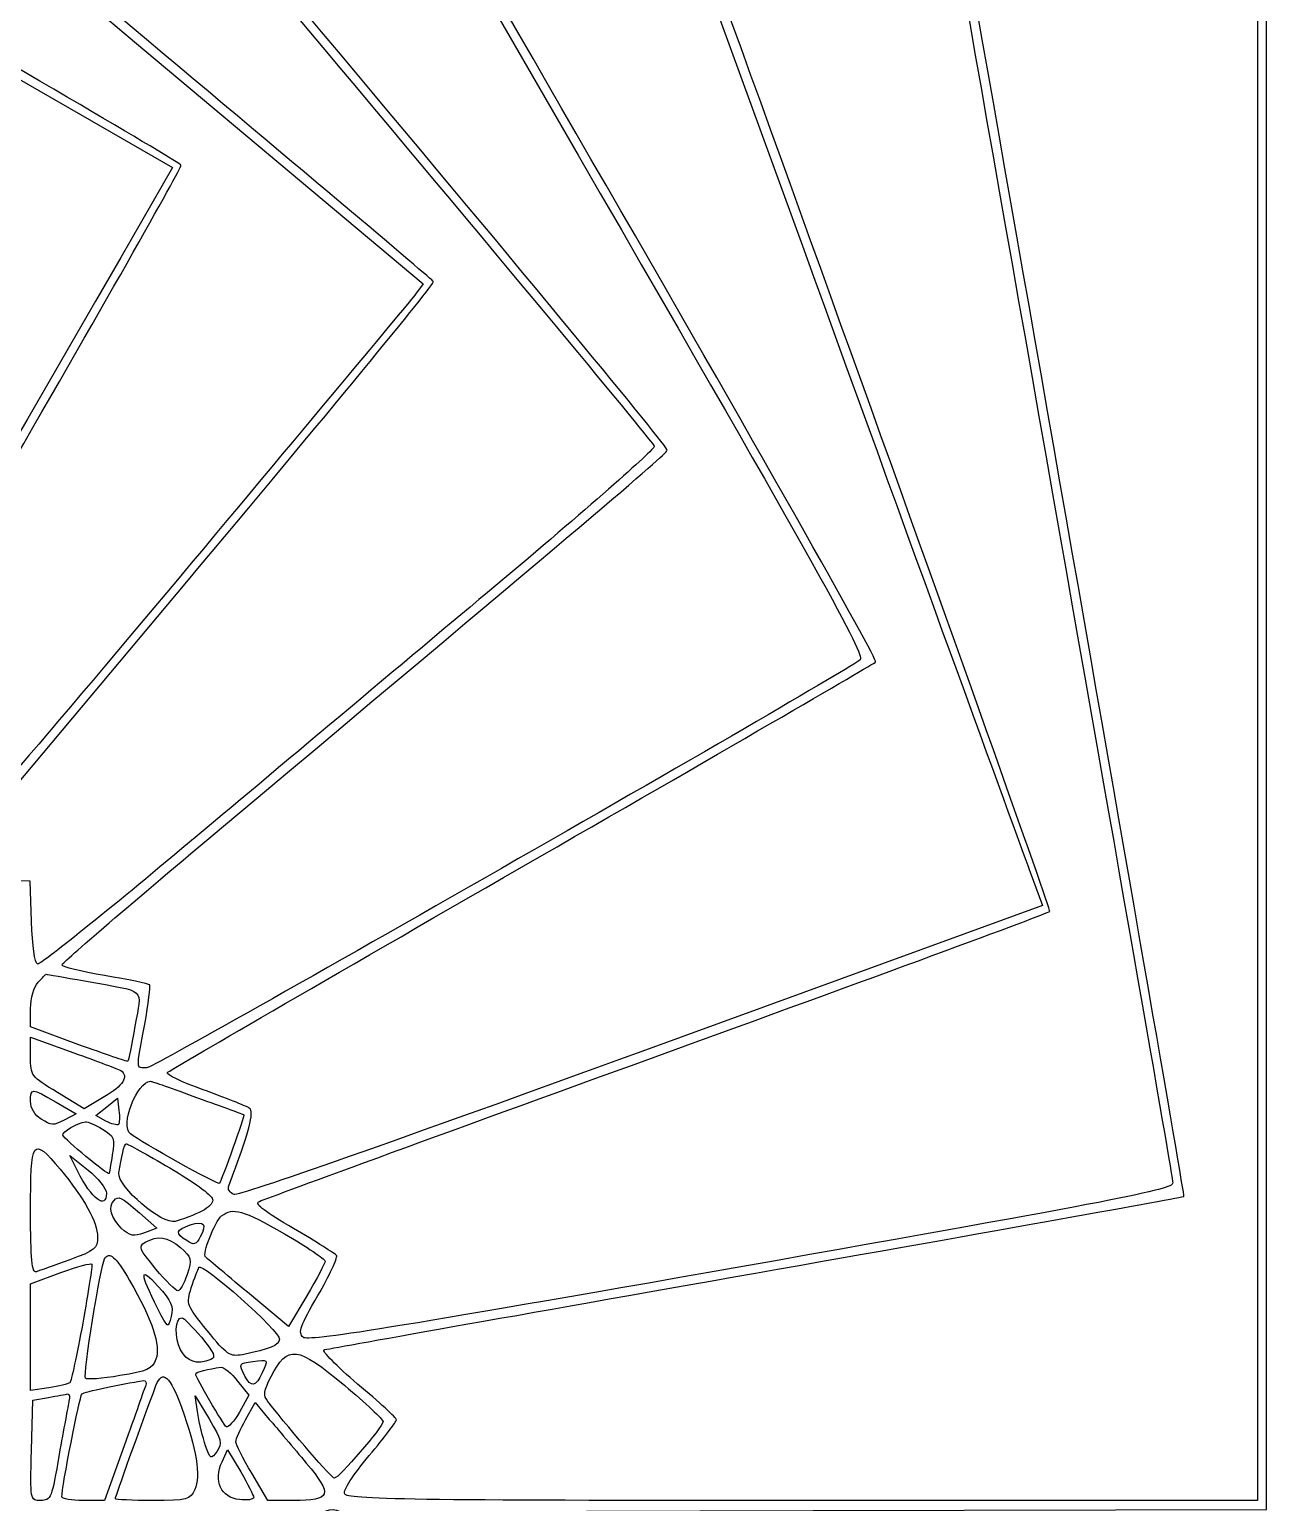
# Model space of a CAD drawing. Extents: x 10 to 239, y 73 to 305.
# Drawn here: x 161.1 to 239.3, y 158.4 to 251.6 of the extents above; entities that cross this region are included whole.
import ezdxf

# ---------------------------------------------------------------- set-up
doc = ezdxf.new("R2010")
doc.units = 0
doc.layers.get('0').update_dxf_attribs({"linetype": 'CONTINUOUS'})

msp = doc.modelspace()

# ---------------------------------------------------------------- linework, layer by layer
at = {"color": 7}
for points in [[(184.15, 155.208111), (181.948667, 157.832778), (210.650667, 157.917444), (239.324444, 157.973889), (239.324444, 216.958333), (239.324444, 275.942778), (228.120222, 275.999222), (216.887778, 276.083889), (215.674222, 283.139444)], [(149.239111, 275.378333), (158.75, 275.378333), (179.634444, 250.486333), (179.634444, 250.486333)], [(168.656, 275.321889), (177.574222, 275.237222), (195.777556, 243.684778), (195.777556, 243.684778)], [(187.367333, 275.378333), (196.342, 275.378333), (209.973333, 237.927444), (209.973333, 237.927444)], [(217.141778, 274.616333), (216.972444, 275.378333), (227.866222, 275.378333), (238.76, 275.378333), (238.76, 216.958333), (238.76, 216.958333)], [(146.134667, 256.723444), (170.123556, 242.894556), (166.849778, 237.193667)], [(167.724667, 250.853222), (185.984444, 235.528556), (185.504667, 234.879444)], [(161.205333, 195.170778), (161.120667, 197.739), (158.213778, 197.823667), (155.278667, 197.908333), (171.026667, 216.676111)], [(238.76, 216.958333), (238.76, 158.538333), (209.973333, 158.538333)], [(224.366667, 198.303444), (225.156889, 196.186778), (199.813333, 186.958111)], [(164.563778, 191.417222), (164.563778, 191.417222)], [(164.196889, 187.381444), (161.148889, 188.510333), (161.148889, 189.667444)], [(161.148889, 186.619444), (161.148889, 187.861222), (163.886444, 186.873444)], [(166.849778, 185.744556), (166.849778, 185.744556)], [(162.757556, 183.740778), (164.027556, 183.007), (163.265556, 182.611889)], [(162.757556, 183.740778), (162.757556, 183.740778)], [(165.805556, 184.079444), (164.535556, 183.317444), (162.842222, 184.361667)], [(165.918444, 182.555444), (165.269333, 182.894111), (165.974889, 183.458556), (166.652222, 183.994778), (166.736889, 183.232778)], [(171.704, 184.023), (171.704, 184.023)], [(165.692667, 182.047444), (165.692667, 182.047444)], [(166.708667, 182.329667), (166.708667, 182.329667)], [(164.112222, 179.394556), (163.632444, 180.382333), (164.789556, 179.451)], [(163.011556, 179.507444), (163.011556, 179.507444)], [(169.954222, 179.592111), (169.954222, 179.592111)], [(165.946667, 177.983444), (165.946667, 177.983444)], [(168.035111, 176.741667), (169.135778, 175.782111), (168.345556, 175.471667)], [(168.035111, 176.741667), (168.035111, 176.741667)], [(177.207333, 175.415222), (177.207333, 175.415222)], [(170.631556, 174.540333), (170.631556, 174.540333)], [(171.873333, 175.217667), (171.873333, 175.217667)], [(162.306, 165.678556), (161.148889, 165.509222), (161.148889, 168.867667), (161.148889, 172.254333), (163.068, 172.959889)], [(167.414222, 172.451889), (167.414222, 172.451889)], [(178.618444, 171.492333), (177.461333, 169.545), (174.864889, 171.718111)], [(164.450889, 169.770778), (164.450889, 169.770778)], [(170.038889, 170.194111), (170.038889, 170.194111)], [(171.958, 168.867667), (171.958, 168.867667)], [(176.896889, 168.754778), (176.896889, 168.754778)], [(174.244, 166.101889), (174.949556, 165.198778), (174.356889, 164.126333)], [(174.244, 166.101889), (174.244, 166.101889)], [(175.796222, 166.609889), (175.796222, 166.609889)], [(161.205333, 161.727444), (161.29, 164.888333), (162.277778, 165.057667)], [(168.430222, 165.819667), (168.430222, 165.819667)], [(171.732222, 164.041667), (171.562889, 165.170556), (172.437778, 163.703)], [(181.017333, 165.819667), (181.017333, 165.819667)], [(163.576, 164.831889), (163.576, 164.831889)], [(170.688, 164.436778), (170.688, 164.436778)], [(174.752, 163.646556), (175.344667, 164.747222), (176.247778, 163.674778)], [(167.075556, 162.009667), (165.833778, 158.538333), (164.479111, 158.538333)], [(172.945778, 161.671), (172.945778, 161.671)], [(173.256222, 160.993667), (173.594889, 161.755667), (174.441556, 160.344556)], [(178.590222, 160.909), (178.590222, 160.909)], [(177.771778, 158.538333), (176.163111, 158.538333), (175.147111, 160.259889)], [(175.26, 158.735889), (175.26, 158.735889)]]:
    msp.add_lwpolyline(points, dxfattribs=at)
for points in [[(180.622222, 250.204111), (169.135778, 263.891889), (159.737778, 275.152556), (159.737778, 275.237222)], [(196.596, 243.430778), (186.577111, 260.815667), (178.364444, 275.124333), (178.364444, 275.209)], [(216.464444, 275.265444), (216.464444, 275.209), (220.274444, 253.562556), (224.931111, 227.146556)], [(225.608444, 195.819889), (225.777778, 195.961), (199.728667, 268.322778), (197.132222, 274.898556)], [(234.103333, 177.785889), (234.188, 177.870556), (217.706222, 271.963444), (217.141778, 274.616333)], [(143.989778, 270.778111), (146.981333, 268.266333), (157.649333, 259.291667), (167.724667, 250.853222)], [(170.659778, 243.035667), (170.603333, 243.205), (159.653111, 249.611444), (146.304, 257.316111)], [(186.633556, 235.669667), (186.577111, 235.782556), (177.461333, 243.459), (166.426444, 252.715889)], [(179.634444, 250.486333), (191.120889, 236.798556), (200.547111, 225.453222), (200.603556, 225.255667)], [(201.422, 225.001667), (201.478444, 225.171), (192.108667, 236.516333), (180.622222, 250.204111)], [(195.777556, 243.684778), (211.158667, 217.071222), (213.952667, 212.047667), (213.614, 211.737222)], [(214.601778, 211.596111), (214.742889, 211.737222), (206.812444, 225.735444), (196.596, 243.430778)], [(158.919333, 222.320556), (165.438667, 233.581222), (170.716222, 242.894556), (170.659778, 243.035667)], [(209.973333, 237.927444), (217.452222, 217.297), (223.943333, 199.488778), (224.366667, 198.303444)], [(166.849778, 237.193667), (149.464889, 207.080556), (146.219333, 201.577222), (145.852444, 201.492556)], [(171.026667, 216.676111), (179.690889, 227.005444), (186.718222, 235.528556), (186.633556, 235.669667)], [(185.504667, 234.879444), (185.222444, 234.512556), (178.138667, 226.017667), (169.756667, 215.998778)], [(224.931111, 227.146556), (229.587778, 200.730556), (233.397778, 178.914778), (233.397778, 178.632556)], [(173.340889, 201.210333), (196.003333, 220.203889), (201.337333, 224.719444), (201.422, 225.001667)], [(200.603556, 225.255667), (200.66, 225.086333), (196.144444, 221.107), (190.584667, 216.450333)], [(190.584667, 216.450333), (185.024889, 211.793667), (176.304222, 204.455889), (171.196, 200.194333)], [(169.756667, 215.998778), (161.064222, 205.613), (154.319111, 197.795444), (154.036889, 197.795444)], [(213.614, 211.737222), (212.767333, 210.975222), (169.022889, 185.913889), (168.486667, 185.913889)], [(192.193333, 198.613889), (204.385333, 205.613), (214.460667, 211.483222), (214.601778, 211.596111)], [(163.124444, 192.433222), (163.124444, 192.546111), (167.724667, 196.497222), (173.340889, 201.210333)], [(171.196, 200.194333), (166.087778, 195.904556), (161.769778, 192.433222), (161.600444, 192.489667)], [(169.813111, 185.631667), (169.926, 185.744556), (180.001333, 191.586556), (192.193333, 198.613889)], [(200.66, 186.619444), (214.234889, 191.558333), (225.467333, 195.678778), (225.608444, 195.819889)], [(161.600444, 192.489667), (161.402889, 192.546111), (161.261778, 193.646778), (161.205333, 195.170778)], [(165.833778, 191.755889), (164.338, 192.009889), (163.124444, 192.320333), (163.124444, 192.433222)], [(161.148889, 189.667444), (161.148889, 190.344778), (161.346444, 191.022111), (161.628667, 191.332556)], [(161.628667, 191.332556), (161.882667, 191.614778), (162.108444, 191.840556), (162.136667, 191.840556)], [(162.136667, 191.840556), (162.193111, 191.840556), (163.265556, 191.643), (164.563778, 191.417222)], [(164.563778, 191.417222), (168.599556, 190.683444), (168.176222, 191.050333), (167.752889, 188.566778)], [(168.684222, 191.163222), (168.599556, 191.247889), (167.329556, 191.501889), (165.833778, 191.755889)], [(168.373778, 188.679667), (168.599556, 189.977889), (168.740667, 191.106778), (168.684222, 191.163222)], [(167.752889, 188.566778), (167.555333, 187.381444), (167.329556, 186.365444), (167.301333, 186.337222)], [(168.486667, 185.913889), (167.809333, 185.913889), (167.809333, 185.744556), (168.373778, 188.679667)], [(167.301333, 186.337222), (167.244889, 186.309), (165.862, 186.788778), (164.196889, 187.381444)], [(162.842222, 184.361667), (161.177111, 185.377667), (161.148889, 185.405889), (161.148889, 186.619444)], [(163.886444, 186.873444), (165.382222, 186.337222), (166.708667, 185.829222), (166.849778, 185.744556)], [(199.813333, 186.958111), (184.545111, 181.398333), (174.300444, 177.785889), (174.018222, 177.898778)], [(175.570444, 177.447222), (175.796222, 177.560111), (187.085111, 181.708778), (200.66, 186.619444)], [(166.849778, 185.744556), (167.386, 185.405889), (166.990889, 184.756778), (165.805556, 184.079444)], [(172.070889, 184.531), (170.688, 185.010778), (169.672, 185.518778), (169.813111, 185.631667)], [(161.148889, 183.797222), (161.148889, 184.672111), (161.177111, 184.672111), (162.757556, 183.740778)], [(167.470667, 181.737), (166.793333, 182.245), (167.865778, 185.067222), (168.740667, 185.067222)], [(168.740667, 185.067222), (168.797111, 185.067222), (170.151778, 184.615667), (171.704, 184.023)], [(161.826222, 182.668333), (161.402889, 182.922333), (161.148889, 183.373889), (161.148889, 183.797222)], [(171.704, 184.023), (173.284444, 183.458556), (174.582667, 182.978778), (174.639111, 182.950556)], [(174.977778, 183.373889), (174.752, 183.515), (173.453778, 184.023), (172.070889, 184.531)], [(166.736889, 183.232778), (166.793333, 182.809444), (166.765111, 182.414333), (166.708667, 182.329667)], [(174.639111, 182.950556), (174.695556, 182.894111), (173.256222, 178.830111), (173.086889, 178.604333)], [(173.679556, 178.463222), (175.006, 181.906333), (175.316444, 183.148111), (174.977778, 183.373889)], [(163.265556, 182.611889), (162.616444, 182.245), (162.447111, 182.273222), (161.826222, 182.668333)], [(163.180889, 181.652333), (163.124444, 181.849889), (164.140444, 182.470778), (164.620222, 182.499)], [(164.620222, 182.499), (164.761333, 182.527222), (165.241111, 182.301444), (165.692667, 182.047444)], [(165.692667, 182.047444), (166.426444, 181.595889), (166.482889, 181.454778), (166.313556, 180.410556)], [(166.708667, 182.329667), (166.624, 182.273222), (166.257111, 182.357889), (165.918444, 182.555444)], [(161.148889, 176.854556), (161.148889, 181.426556), (161.261778, 181.595889), (163.011556, 179.507444)], [(166.116, 179.225222), (166.031333, 179.112333), (163.265556, 181.426556), (163.180889, 181.652333)], [(166.736889, 179.253444), (166.878, 180.269444), (167.075556, 181.116111), (167.188444, 181.116111)], [(167.188444, 181.116111), (167.273111, 181.116111), (168.486667, 180.438778), (169.954222, 179.592111)], [(173.086889, 178.604333), (173.030444, 178.491444), (168.148, 181.200778), (167.470667, 181.737)], [(166.313556, 180.410556), (166.228889, 179.789667), (166.116, 179.253444), (166.116, 179.225222)], [(163.011556, 179.507444), (164.563778, 177.644778), (165.382222, 176.149), (165.382222, 175.217667)], [(165.946667, 177.983444), (165.946667, 176.911), (165.015333, 177.616556), (164.112222, 179.394556)], [(164.789556, 179.451), (165.410444, 178.943), (165.946667, 178.293889), (165.946667, 177.983444)], [(170.292889, 176.205444), (169.502667, 175.951444), (166.624, 178.406778), (166.736889, 179.253444)], [(169.954222, 179.592111), (171.393556, 178.745444), (172.607111, 177.870556), (172.663556, 177.616556)], [(174.018222, 177.898778), (173.736, 178.011667), (173.594889, 178.265667), (173.679556, 178.463222)], [(233.397778, 178.632556), (233.397778, 178.209222), (229.954667, 177.560111), (206.078667, 173.326778)], [(166.878, 175.782111), (166.257111, 176.403), (166.031333, 177.165), (166.426444, 177.531889)], [(166.426444, 177.531889), (166.708667, 177.842333), (166.878, 177.757667), (168.035111, 176.741667)], [(172.663556, 177.616556), (172.748222, 177.193222), (171.986222, 176.713444), (170.292889, 176.205444)], [(177.771778, 175.753889), (176.022, 176.769889), (175.316444, 177.306111), (175.570444, 177.447222)], [(207.01, 172.931667), (221.854889, 175.556333), (234.046889, 177.729444), (234.103333, 177.785889)], [(161.515778, 173.016333), (161.233556, 172.903444), (161.148889, 173.778333), (161.148889, 176.854556)], [(171.252444, 175.979667), (172.127333, 176.261889), (172.324889, 176.036111), (171.873333, 175.217667)], [(172.212, 173.947667), (171.986222, 174.117), (172.804667, 176.205444), (173.228, 176.544111)], [(173.228, 176.544111), (173.961778, 177.108556), (174.554444, 176.939222), (177.207333, 175.415222)], [(168.345556, 175.471667), (167.668222, 175.217667), (167.442444, 175.274111), (166.878, 175.782111)], [(168.402, 174.879), (169.192222, 175.330556), (169.813111, 175.245889), (170.631556, 174.540333)], [(171.026667, 174.991889), (170.264667, 175.443444), (170.321111, 175.669222), (171.252444, 175.979667)], [(177.207333, 175.415222), (178.618444, 174.596778), (179.775556, 173.806556), (179.775556, 173.693667)], [(180.509333, 174.032333), (180.424667, 174.145222), (179.182889, 174.935444), (177.771778, 175.753889)], [(165.382222, 175.217667), (165.382222, 174.483889), (165.212889, 174.342778), (163.632444, 173.778333)], [(169.079333, 173.185667), (168.006889, 174.455667), (167.950444, 174.625), (168.402, 174.879)], [(170.631556, 174.540333), (171.337111, 173.919444), (171.365333, 173.834778), (171.054889, 172.847)], [(171.873333, 175.217667), (171.619333, 174.709667), (171.478222, 174.681444), (171.026667, 174.991889)], [(163.632444, 173.778333), (162.644667, 173.411444), (161.685111, 173.072778), (161.515778, 173.016333)], [(163.068, 172.959889), (164.112222, 173.355), (164.987111, 173.580778), (165.015333, 173.496111)], [(164.620222, 166.271222), (164.450889, 166.440556), (165.579778, 173.411444), (165.833778, 173.834778)], [(165.015333, 173.496111), (165.071778, 173.411444), (164.789556, 171.746333), (164.450889, 169.770778)], [(165.833778, 173.834778), (166.144222, 174.314556), (166.511111, 174.004111), (167.414222, 172.451889)], [(169.192222, 170.673889), (168.035111, 172.988111), (168.035111, 173.411444), (169.192222, 172.113222)], [(171.788667, 173.298556), (171.986222, 173.637222), (176.981556, 169.206333), (176.896889, 168.754778)], [(174.864889, 171.718111), (173.453778, 172.903444), (172.240222, 173.919444), (172.212, 173.947667)], [(179.775556, 173.693667), (179.775556, 173.552556), (179.267556, 172.564778), (178.618444, 171.492333)], [(179.324, 171.520556), (180.057778, 172.762333), (180.565778, 173.891222), (180.509333, 174.032333)], [(170.462222, 171.802778), (170.349333, 171.802778), (169.700222, 172.423667), (169.079333, 173.185667)], [(171.054889, 172.847), (170.857333, 172.282556), (170.603333, 171.802778), (170.462222, 171.802778)], [(171.308889, 172.000333), (171.506444, 172.593), (171.732222, 173.157444), (171.788667, 173.298556)], [(206.078667, 173.326778), (183.754889, 169.403889), (178.703111, 168.585444), (178.392667, 168.867667)], [(179.719111, 168.077444), (179.888444, 168.133889), (192.165111, 170.307), (207.01, 172.931667)], [(167.414222, 172.451889), (168.853556, 169.968333), (169.389778, 168.359667), (169.079333, 167.484778)], [(169.192222, 172.113222), (170.067111, 171.153667), (170.208222, 170.815), (170.038889, 170.194111)], [(172.324889, 169.291), (170.998444, 170.927889), (170.998444, 170.956111), (171.308889, 172.000333)], [(170.038889, 170.194111), (169.841333, 169.403889), (169.841333, 169.403889), (169.192222, 170.673889)], [(178.392667, 168.867667), (178.054, 169.178111), (178.195111, 169.573222), (179.324, 171.520556)], [(164.450889, 169.770778), (164.084, 167.767), (163.717111, 166.073667), (163.632444, 165.989)], [(170.631556, 168.077444), (170.236444, 168.839444), (170.292889, 170.109444), (170.716222, 170.109444)], [(170.716222, 170.109444), (170.829111, 170.109444), (171.365333, 169.545), (171.958, 168.867667)], [(171.958, 168.867667), (172.776444, 167.851667), (172.889333, 167.597667), (172.550667, 167.456556)], [(174.554444, 167.767), (173.764222, 167.625889), (173.566667, 167.738778), (172.324889, 169.291)], [(176.896889, 168.754778), (176.812222, 168.331444), (176.332444, 168.133889), (174.554444, 167.767)], [(172.550667, 167.456556), (171.647556, 167.117889), (171.026667, 167.315444), (170.631556, 168.077444)], [(176.360667, 166.384111), (177.404889, 168.416111), (178.025778, 168.331444), (181.017333, 165.819667)], [(181.835778, 165.904333), (180.509333, 167.033222), (179.549778, 168.021), (179.719111, 168.077444)], [(169.079333, 167.484778), (168.853556, 166.863889), (168.543111, 166.722778), (166.793333, 166.440556)], [(169.079333, 165.819667), (169.474444, 166.863889), (169.982444, 166.412333), (170.688, 164.436778)], [(171.591111, 166.553444), (171.591111, 166.666333), (172.381333, 166.863889), (173.199778, 166.976778)], [(173.199778, 166.976778), (173.369111, 166.976778), (173.848889, 166.609889), (174.244, 166.101889)], [(174.695556, 166.412333), (174.300444, 167.202556), (174.328667, 167.230778), (175.203556, 167.343667)], [(175.203556, 167.343667), (176.191333, 167.456556), (176.191333, 167.484778), (175.796222, 166.609889)], [(163.632444, 165.989), (163.519556, 165.904333), (162.926889, 165.763222), (162.306, 165.678556)], [(164.394444, 165.283444), (164.535556, 165.424556), (166.821556, 165.904333), (168.317333, 166.130111)], [(166.793333, 166.440556), (165.692667, 166.243), (164.704889, 166.186556), (164.620222, 166.271222)], [(168.317333, 166.130111), (168.430222, 166.130111), (168.486667, 165.989), (168.430222, 165.819667)], [(173.538444, 163.195), (173.340889, 163.336111), (171.591111, 166.327667), (171.591111, 166.553444)], [(175.796222, 166.609889), (175.401111, 165.735), (175.090667, 165.678556), (174.695556, 166.412333)], [(176.163111, 164.803667), (175.852667, 165.198778), (175.880889, 165.452778), (176.360667, 166.384111)], [(162.277778, 165.057667), (162.814, 165.170556), (163.378444, 165.255222), (163.491333, 165.283444)], [(163.124444, 158.764111), (163.124444, 159.413222), (164.253333, 165.114111), (164.394444, 165.283444)], [(163.491333, 165.283444), (163.632444, 165.283444), (163.660667, 165.085889), (163.576, 164.831889)], [(166.511111, 158.651222), (166.511111, 158.764111), (168.119778, 163.251444), (169.079333, 165.819667)], [(168.430222, 165.819667), (168.345556, 165.622111), (167.752889, 163.900556), (167.075556, 162.009667)], [(181.017333, 165.819667), (182.343778, 164.690778), (183.444444, 163.674778), (183.444444, 163.533667)], [(184.291111, 163.646556), (184.291111, 163.759444), (183.190444, 164.775444), (181.835778, 165.904333)], [(163.576, 164.831889), (163.519556, 164.549667), (163.237333, 163.025667), (162.955111, 161.445222)], [(170.688, 164.436778), (171.647556, 161.812111), (171.929778, 160.090556), (171.534667, 159.243889)], [(174.356889, 164.126333), (174.018222, 163.561889), (173.651333, 163.138556), (173.538444, 163.195)], [(180.368222, 159.949444), (180.198889, 159.949444), (177.771778, 162.743444), (176.163111, 164.803667)], [(172.212, 162.009667), (172.042667, 162.517667), (171.816889, 163.420778), (171.732222, 164.041667)], [(172.437778, 163.703), (173.228, 162.376556), (173.284444, 162.150778), (172.945778, 161.671)], [(174.131111, 162.263667), (174.131111, 162.433), (174.413333, 163.053889), (174.752, 163.646556)], [(176.247778, 163.674778), (176.755778, 163.110333), (177.8, 161.840333), (178.590222, 160.909)], [(183.444444, 163.533667), (183.444444, 163.195), (180.622222, 159.949444), (180.368222, 159.949444)], [(182.569556, 161.388778), (183.529111, 162.517667), (184.291111, 163.533667), (184.291111, 163.646556)], [(175.147111, 160.259889), (174.582667, 161.191222), (174.131111, 162.094333), (174.131111, 162.263667)], [(161.798, 158.538333), (161.120667, 158.538333), (161.120667, 158.538333), (161.205333, 161.727444)], [(162.955111, 161.445222), (162.503556, 158.707667), (162.418889, 158.538333), (161.798, 158.538333)], [(172.945778, 161.671), (172.550667, 161.134778), (172.522444, 161.134778), (172.212, 162.009667)], [(181.017333, 158.961667), (180.904444, 159.187444), (181.553556, 160.175222), (182.569556, 161.388778)], [(174.356889, 158.594778), (173.199778, 158.707667), (172.72, 159.780111), (173.256222, 160.993667)], [(174.441556, 160.344556), (174.893111, 159.582556), (175.26, 158.848778), (175.26, 158.735889)], [(178.590222, 160.909), (180.283556, 158.877), (180.170667, 158.538333), (177.771778, 158.538333)], [(164.479111, 158.538333), (163.745333, 158.538333), (163.124444, 158.651222), (163.124444, 158.764111)], [(168.853556, 158.538333), (167.583556, 158.538333), (166.511111, 158.594778), (166.511111, 158.651222)], [(171.534667, 159.243889), (171.224222, 158.566556), (171.111333, 158.538333), (168.853556, 158.538333)], [(175.26, 158.735889), (175.26, 158.594778), (174.836667, 158.538333), (174.356889, 158.594778)], [(178.703111, 156.845), (180.114222, 158.538333), (180.678667, 158.397222), (182.88, 155.800778)], [(209.973333, 158.538333), (185.053111, 158.538333), (181.158444, 158.594778), (181.017333, 158.961667)]]:
    msp.add_open_spline(points, degree=3, dxfattribs=at)

doc.saveas('drawing.dxf')
